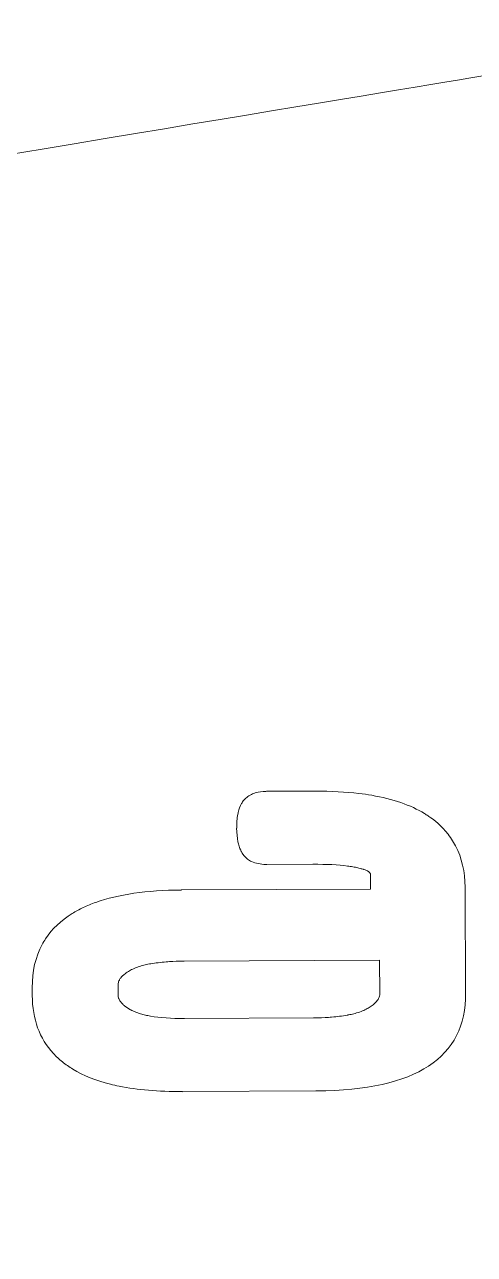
# Model space of a CAD drawing. Header units: inches. Extents: x -11.8 to 6.2, y -5.8 to 5.2.
# Drawn here: x -4.3212 to -4.1487, y 2.6496 to 3.1213 of the extents above; entities that cross this region are included whole.
import ezdxf

# ---------------------------------------------------------------- set-up
doc = ezdxf.new("R2010")
doc.units = ezdxf.units.IN
doc.header["$MEASUREMENT"] = 0
doc.layers.add('VIEW_HATCHES', color=7, linetype='Continuous')

msp = doc.modelspace()

# ---------------------------------------------------------------- linework, layer by layer
at = {"layer": 'VIEW_HATCHES', "color": 4, "lineweight": 5}
for points in [[(-3.37254, 2.48293), (-3.37254, 2.48293), (-3.68847, 2.22862), (-3.68847, 2.22862), (-3.68847, 2.22862), (-3.70407, 2.21311), (-3.72727, 2.20405), (-3.75177, 2.20393), (-3.75177, 2.20393), (-3.77626, 2.20378), (-3.79966, 2.21265), (-3.81542, 2.22798), (-3.81542, 2.22798), (-3.81542, 2.22798), (-4.1339, 2.47909), (-4.1339, 2.47909), (-4.1339, 2.47909), (-4.1339, 2.47909), (-4.1339, 2.47909), (-4.1339, 2.47909), (-4.1339, 2.47909), (-4.14377, 2.48066), (-4.64488, 2.55876), (-4.91455, 2.6019), (-4.91455, 2.6019), (-4.92641, 2.60378), (-4.93497, 2.61227), (-4.93501, 2.62218), (-4.93501, 2.62218), (-4.93501, 2.62218), (-4.93667, 2.95195), (-4.93667, 2.95195), (-4.93667, 2.95195), (-4.93672, 2.96185), (-4.92824, 2.97043), (-4.91641, 2.97243), (-4.91641, 2.97243), (-4.59115, 3.02781), (-4.14687, 3.10144), (-4.13702, 3.10309), (-4.13702, 3.10309), (-4.13702, 3.10309), (-4.13702, 3.10309), (-4.13702, 3.10309), (-4.13702, 3.10309), (-4.13702, 3.10309), (-3.82108, 3.35677), (-3.82108, 3.35677), (-3.82108, 3.35677), (-3.80549, 3.37228), (-3.78231, 3.38133), (-3.75779, 3.38148), (-3.75779, 3.38148), (-3.7333, 3.38162), (-3.70991, 3.37274), (-3.69414, 3.35743), (-3.69414, 3.35743), (-3.69414, 3.35743), (-3.37567, 3.10695), (-3.37567, 3.10695), (-3.37567, 3.10695), (-3.37567, 3.10695), (-3.37567, 3.10695), (-3.37567, 3.10695), (-3.37567, 3.10695), (-3.3658, 3.10538), (-2.84826, 3.02465), (-2.59501, 2.98413), (-2.59501, 2.98413), (-2.58315, 2.98224), (-2.57459, 2.97376), (-2.57454, 2.96387), (-2.57454, 2.96387), (-2.57454, 2.96387), (-2.5729, 2.63409), (-2.5729, 2.63409), (-2.5729, 2.63409), (-2.57284, 2.62419), (-2.58133, 2.6156), (-2.59315, 2.61359), (-2.59315, 2.61359), (-2.91841, 2.55822), (-3.36269, 2.48459), (-3.37254, 2.48293), (-3.37254, 2.48293), (-3.37254, 2.48293), (-3.37254, 2.48293), (-3.37254, 2.48293)], [(-2.13896, -1.05109), (-2.13896, -1.05109), (-3.48957, -1.78402), (-3.48957, -1.78402), (-3.48957, -1.78402), (-3.55633, -1.82032), (-3.63576, -1.8251), (-3.70639, -1.79706), (-3.70639, -1.79706), (-3.77701, -1.76902), (-3.83168, -1.71061), (-3.85535, -1.6384), (-3.85535, -1.6384), (-3.85535, -1.6384), (-4.33271, -0.17775), (-4.33271, -0.17775), (-4.33271, -0.17775), (-4.33271, -0.17775), (-4.33271, -0.17775), (-4.33271, -0.17775), (-4.33271, -0.17775), (-4.35885, -0.1607), (-5.68863, 0.69733), (-6.40271, 1.16294), (-6.40271, 1.16294), (-6.4341, 1.18339), (-6.4467, 1.2232), (-6.43286, 1.25802), (-6.43286, 1.25802), (-6.43286, 1.25802), (-5.97087, 2.4185), (-5.97087, 2.4185), (-5.97087, 2.4185), (-5.95703, 2.45331), (-5.92049, 2.47353), (-5.88362, 2.46684), (-5.88362, 2.46684), (-4.87045, 2.28256), (-3.48926, 2.02363), (-3.45856, 2.01805), (-3.45856, 2.01805), (-3.45856, 2.01805), (-3.45856, 2.01805), (-3.45856, 2.01805), (-3.45856, 2.01805), (-3.45856, 2.01805), (-2.10794, 2.75097), (-2.10794, 2.75097), (-2.10794, 2.75097), (-2.04119, 2.78728), (-1.96175, 2.79205), (-1.89112, 2.76401), (-1.89112, 2.76401), (-1.8205, 2.73597), (-1.76583, 2.67756), (-1.74216, 2.60535), (-1.74216, 2.60535), (-1.74216, 2.60535), (-1.26481, 1.14471), (-1.26481, 1.14471), (-1.26481, 1.14471), (-1.26481, 1.14471), (-1.26481, 1.14471), (-1.26481, 1.14471), (-1.26481, 1.14471), (-1.23867, 1.12766), (0.13462, 0.24126), (0.80519, -0.19598), (0.80519, -0.19598), (0.83659, -0.21644), (0.84919, -0.25624), (0.83534, -0.29106), (0.83534, -0.29106), (0.83534, -0.29106), (0.37335, -1.45154), (0.37335, -1.45154), (0.37335, -1.45154), (0.35951, -1.48635), (0.32297, -1.50658), (0.28611, -1.49989), (0.28611, -1.49989), (-0.72707, -1.3156), (-2.10825, -1.05668), (-2.13896, -1.05109), (-2.13896, -1.05109), (-2.13896, -1.05109), (-2.13896, -1.05109), (-2.13896, -1.05109)]]:
    msp.add_open_spline(points, degree=3, knots=[0, 0, 0, 0, 0.045455, 0.045455, 0.045455, 0.045455, 0.090909, 0.090909, 0.090909, 0.090909, 0.136364, 0.136364, 0.136364, 0.136364, 0.181818, 0.181818, 0.181818, 0.181818, 0.227273, 0.227273, 0.227273, 0.227273, 0.272727, 0.272727, 0.272727, 0.272727, 0.318182, 0.318182, 0.318182, 0.318182, 0.363636, 0.363636, 0.363636, 0.363636, 0.409091, 0.409091, 0.409091, 0.409091, 0.454545, 0.454545, 0.454545, 0.454545, 0.5, 0.5, 0.5, 0.5, 0.545455, 0.545455, 0.545455, 0.545455, 0.590909, 0.590909, 0.590909, 0.590909, 0.636364, 0.636364, 0.636364, 0.636364, 0.681818, 0.681818, 0.681818, 0.681818, 0.727273, 0.727273, 0.727273, 0.727273, 0.772727, 0.772727, 0.772727, 0.772727, 0.818182, 0.818182, 0.818182, 0.818182, 0.863636, 0.863636, 0.863636, 0.863636, 0.909091, 0.909091, 0.909091, 0.909091, 0.954545, 0.954545, 0.954545, 0.954545, 1, 1, 1, 1], dxfattribs=at)
at = {"layer": 'VIEW_HATCHES', "color": 3, "lineweight": 5}
for points, knots in [([(-4.26076, 2.71203), (-4.26991, 2.71202), (-4.27796, 2.7127), (-4.28491, 2.71412), (-4.28491, 2.71412), (-4.28606, 2.71434), (-4.28719, 2.71462), (-4.28826, 2.71487), (-4.28826, 2.71487), (-4.29384, 2.71629), (-4.29863, 2.7182), (-4.30267, 2.72064), (-4.30267, 2.72064), (-4.30267, 2.72064), (-4.30267, 2.72064), (-4.30267, 2.72064), (-4.30267, 2.72064), (-4.30267, 2.72064), (-4.30267, 2.72064), (-4.30267, 2.72064), (-4.30267, 2.72064), (-4.30413, 2.72152), (-4.30546, 2.72246), (-4.30671, 2.72346), (-4.30671, 2.72346), (-4.30796, 2.72447), (-4.30908, 2.72552), (-4.31015, 2.72668), (-4.31015, 2.72668), (-4.31015, 2.72668), (-4.31015, 2.72668), (-4.31015, 2.72668), (-4.31015, 2.72668), (-4.3155, 2.73244), (-4.3182, 2.73986), (-4.31825, 2.7489), (-4.31825, 2.7489), (-4.31825, 2.7489), (-4.31827, 2.74921), (-4.31827, 2.74921), (-4.31827, 2.74921), (-4.31827, 2.74921), (-4.31825, 2.74922), (-4.31825, 2.74922), (-4.31825, 2.74922), (-4.31825, 2.74922), (-4.31826, 2.75158), (-4.31826, 2.75158), (-4.31826, 2.75158), (-4.31826, 2.75158), (-4.31827, 2.75159), (-4.31827, 2.75159), (-4.31827, 2.75159), (-4.31827, 2.75159), (-4.31826, 2.75189), (-4.31826, 2.75189), (-4.31826, 2.75189), (-4.31826, 2.75189), (-4.31828, 2.75189), (-4.31828, 2.75189), (-4.31828, 2.75189), (-4.31828, 2.75189), (-4.31828, 2.75189), (-4.31828, 2.75189), (-4.31828, 2.75189), (-4.3183, 2.75821), (-4.31704, 2.76369), (-4.3145, 2.76844), (-4.3145, 2.76844), (-4.31408, 2.76922), (-4.31361, 2.76996), (-4.31315, 2.77069), (-4.31315, 2.77069), (-4.31067, 2.77445), (-4.30726, 2.77766), (-4.30298, 2.78033), (-4.30298, 2.78033), (-4.30298, 2.78033), (-4.30298, 2.78033), (-4.30298, 2.78033), (-4.30298, 2.78033), (-4.30298, 2.78033), (-4.30296, 2.78035), (-4.30296, 2.78035), (-4.30296, 2.78035), (-4.30162, 2.78119), (-4.30018, 2.78194), (-4.29869, 2.78266), (-4.29869, 2.78266), (-4.29869, 2.78266), (-4.29869, 2.78266), (-4.29869, 2.78266), (-4.29869, 2.78266), (-4.29718, 2.78337), (-4.29557, 2.78404), (-4.29388, 2.78463), (-4.29388, 2.78463), (-4.28527, 2.78769), (-4.27436, 2.78928), (-4.26114, 2.78936), (-4.26114, 2.78936), (-4.26114, 2.78936), (-4.26116, 2.78938), (-4.26116, 2.78938), (-4.26116, 2.78938), (-4.26116, 2.78938), (-4.26085, 2.78938), (-4.26085, 2.78938), (-4.26085, 2.78938), (-4.26085, 2.78938), (-4.1885, 2.78974), (-4.1885, 2.78974), (-4.1885, 2.78974), (-4.1885, 2.78974), (-4.18854, 2.79537), (-4.18854, 2.79537), (-4.18854, 2.79537), (-4.18854, 2.79537), (-4.18854, 2.79537), (-4.18854, 2.79537), (-4.18854, 2.79537), (-4.18854, 2.79537), (-4.18854, 2.79537), (-4.18854, 2.79537), (-4.18854, 2.79537), (-4.18854, 2.79539), (-4.18855, 2.79543), (-4.18855, 2.79546), (-4.18855, 2.79546), (-4.18857, 2.79553), (-4.18862, 2.7956), (-4.18864, 2.79569), (-4.18864, 2.79569), (-4.18864, 2.79569), (-4.18864, 2.79569), (-4.18864, 2.79569), (-4.18864, 2.79569), (-4.18887, 2.79606), (-4.18928, 2.79655), (-4.18953, 2.79666), (-4.18953, 2.79666), (-4.18953, 2.79666), (-4.18971, 2.79674), (-4.18971, 2.79674), (-4.18971, 2.79674), (-4.18971, 2.79674), (-4.1897, 2.79676), (-4.1897, 2.79676), (-4.1897, 2.79676), (-4.1897, 2.79676), (-4.18978, 2.79678), (-4.18978, 2.79678), (-4.18978, 2.79678), (-4.18978, 2.79678), (-4.18978, 2.79678), (-4.18978, 2.79678), (-4.18978, 2.79678), (-4.18978, 2.79678), (-4.19001, 2.79688), (-4.19001, 2.79688), (-4.19001, 2.79688), (-4.19001, 2.79688), (-4.19001, 2.79688), (-4.19001, 2.79688), (-4.19001, 2.79688), (-4.1904, 2.79703), (-4.1908, 2.79716), (-4.1912, 2.7973), (-4.1912, 2.7973), (-4.1912, 2.7973), (-4.19123, 2.79731), (-4.19123, 2.79731), (-4.19123, 2.79731), (-4.19123, 2.79731), (-4.19125, 2.79731), (-4.19125, 2.79731), (-4.19125, 2.79731), (-4.19125, 2.79731), (-4.19125, 2.79731), (-4.19125, 2.79731), (-4.19125, 2.79731), (-4.19125, 2.79731), (-4.19152, 2.79739), (-4.19152, 2.79739), (-4.19152, 2.79739), (-4.19152, 2.79739), (-4.1918, 2.79746), (-4.1918, 2.79746), (-4.1918, 2.79746), (-4.19225, 2.79759), (-4.1928, 2.79773), (-4.19341, 2.79787), (-4.19341, 2.79787), (-4.19341, 2.79787), (-4.19344, 2.79788), (-4.19344, 2.79788), (-4.19344, 2.79788), (-4.19402, 2.79802), (-4.19464, 2.79814), (-4.19528, 2.79826), (-4.19528, 2.79826), (-4.19593, 2.79837), (-4.19661, 2.79847), (-4.19734, 2.79857), (-4.19734, 2.79857), (-4.20096, 2.79905), (-4.20542, 2.79928), (-4.21065, 2.79925), (-4.21065, 2.79925), (-4.21065, 2.79925), (-4.22828, 2.79916), (-4.22828, 2.79916), (-4.22828, 2.79916), (-4.22828, 2.79916), (-4.22858, 2.79917), (-4.22858, 2.79917), (-4.22858, 2.79917), (-4.22858, 2.79917), (-4.22859, 2.7992), (-4.22859, 2.7992), (-4.22859, 2.7992), (-4.23077, 2.79921), (-4.23261, 2.79958), (-4.23414, 2.80031), (-4.23414, 2.80031), (-4.23414, 2.80031), (-4.23414, 2.80031), (-4.23414, 2.80031), (-4.23414, 2.80031), (-4.2344, 2.80042), (-4.23468, 2.80057), (-4.23491, 2.80071), (-4.23491, 2.80071), (-4.23491, 2.80071), (-4.23491, 2.80071), (-4.23491, 2.80071), (-4.23491, 2.80071), (-4.23605, 2.8014), (-4.23701, 2.80231), (-4.23771, 2.80348), (-4.23771, 2.80348), (-4.23771, 2.80348), (-4.23771, 2.80348), (-4.23771, 2.80348), (-4.23771, 2.80348), (-4.23771, 2.80348), (-4.23789, 2.80376), (-4.23789, 2.80376), (-4.23789, 2.80376), (-4.23789, 2.80376), (-4.2379, 2.80377), (-4.2379, 2.80377), (-4.2379, 2.80377), (-4.2379, 2.80377), (-4.23792, 2.80383), (-4.23792, 2.80383), (-4.23792, 2.80383), (-4.23792, 2.80383), (-4.23792, 2.80382), (-4.23792, 2.80382), (-4.23792, 2.80382), (-4.23792, 2.80382), (-4.238, 2.804), (-4.238, 2.804), (-4.238, 2.804), (-4.238, 2.804), (-4.23803, 2.80401), (-4.23803, 2.80401), (-4.23803, 2.80401), (-4.23803, 2.80401), (-4.23803, 2.80401), (-4.23803, 2.80401), (-4.23803, 2.80401), (-4.23803, 2.80401), (-4.23812, 2.8042), (-4.23812, 2.8042), (-4.23812, 2.8042), (-4.23812, 2.8042), (-4.23812, 2.8042), (-4.23812, 2.8042), (-4.23812, 2.8042), (-4.23827, 2.80449), (-4.23838, 2.80475), (-4.2385, 2.80497), (-4.2385, 2.80497), (-4.2385, 2.80497), (-4.2385, 2.80497), (-4.2385, 2.80497), (-4.2385, 2.80497), (-4.2385, 2.80497), (-4.2385, 2.80499), (-4.2385, 2.80499), (-4.2385, 2.80499), (-4.2385, 2.80499), (-4.2385, 2.80499), (-4.2385, 2.80499), (-4.2385, 2.80499), (-4.2385, 2.80499), (-4.23856, 2.80513), (-4.23856, 2.80513), (-4.23856, 2.80513), (-4.23856, 2.80513), (-4.23857, 2.80513), (-4.23857, 2.80513), (-4.23857, 2.80513), (-4.23857, 2.80513), (-4.23862, 2.8053), (-4.23862, 2.8053), (-4.23862, 2.8053), (-4.23862, 2.8053), (-4.23862, 2.8053), (-4.23862, 2.8053), (-4.23862, 2.8053), (-4.23872, 2.80556), (-4.23882, 2.80585), (-4.23894, 2.80618), (-4.23894, 2.80618), (-4.23894, 2.80618), (-4.23894, 2.80618), (-4.23894, 2.80618), (-4.23894, 2.80618), (-4.23894, 2.80618), (-4.23894, 2.80621), (-4.23894, 2.80621), (-4.23894, 2.80621), (-4.23894, 2.80621), (-4.23894, 2.80621), (-4.23894, 2.80621), (-4.23894, 2.80621), (-4.23903, 2.80648), (-4.23911, 2.80676), (-4.23917, 2.80704), (-4.23917, 2.80704), (-4.23926, 2.80732), (-4.23932, 2.80761), (-4.23937, 2.8079), (-4.23937, 2.8079), (-4.23969, 2.80941), (-4.23985, 2.81114), (-4.23987, 2.81306), (-4.23987, 2.81306), (-4.23987, 2.81306), (-4.23986, 2.81307), (-4.23986, 2.81307), (-4.23986, 2.81307), (-4.23986, 2.81307), (-4.23986, 2.81307), (-4.23986, 2.81307), (-4.23986, 2.81307), (-4.23987, 2.81507), (-4.23971, 2.81686), (-4.23941, 2.81843), (-4.23941, 2.81843), (-4.23937, 2.8187), (-4.2393, 2.81895), (-4.23924, 2.81917), (-4.23924, 2.81917), (-4.23895, 2.82043), (-4.23854, 2.82156), (-4.23801, 2.82251), (-4.23801, 2.82251), (-4.23801, 2.82251), (-4.238, 2.82251), (-4.238, 2.82251), (-4.238, 2.82251), (-4.238, 2.82251), (-4.238, 2.82252), (-4.238, 2.82252), (-4.238, 2.82252), (-4.23787, 2.82275), (-4.23773, 2.82297), (-4.23757, 2.82321), (-4.23757, 2.82321), (-4.23742, 2.82342), (-4.23726, 2.82362), (-4.23709, 2.82383), (-4.23709, 2.82383), (-4.23709, 2.82383), (-4.23709, 2.82383), (-4.23709, 2.82383), (-4.23709, 2.82383), (-4.2362, 2.82487), (-4.23509, 2.82569), (-4.23373, 2.82625), (-4.23373, 2.82625), (-4.23373, 2.82625), (-4.23373, 2.82625), (-4.23373, 2.82625), (-4.23373, 2.82625), (-4.23373, 2.82625), (-4.23372, 2.82627), (-4.23372, 2.82627), (-4.23372, 2.82627), (-4.23351, 2.82635), (-4.23328, 2.82644), (-4.23307, 2.82652), (-4.23307, 2.82652), (-4.23284, 2.82659), (-4.23261, 2.82665), (-4.23239, 2.82673), (-4.23239, 2.82673), (-4.23131, 2.82702), (-4.23008, 2.82719), (-4.22873, 2.82721), (-4.22873, 2.82721), (-4.22873, 2.82721), (-4.22872, 2.82722), (-4.22872, 2.82722), (-4.22872, 2.82722), (-4.22872, 2.82722), (-4.22843, 2.82724), (-4.22843, 2.82724), (-4.22843, 2.82724), (-4.22843, 2.82724), (-4.21006, 2.82731), (-4.21006, 2.82731), (-4.21006, 2.82731), (-4.21006, 2.82731), (-4.21004, 2.82733), (-4.21004, 2.82733), (-4.21004, 2.82733), (-4.21004, 2.82733), (-4.20974, 2.82733), (-4.20974, 2.82733), (-4.20974, 2.82733), (-4.20974, 2.82733), (-4.20974, 2.8273), (-4.20974, 2.8273), (-4.20974, 2.8273), (-4.20366, 2.82731), (-4.19808, 2.82702), (-4.19297, 2.82642), (-4.19297, 2.82642), (-4.19128, 2.82622), (-4.18964, 2.82596), (-4.18807, 2.8257), (-4.18807, 2.8257), (-4.17994, 2.8243), (-4.17318, 2.82196), (-4.16782, 2.81871), (-4.16782, 2.81871), (-4.16782, 2.81871), (-4.16782, 2.81871), (-4.16782, 2.81871), (-4.16782, 2.81871), (-4.16782, 2.81871), (-4.16782, 2.81871), (-4.16782, 2.81871), (-4.16782, 2.81871), (-4.16735, 2.81841), (-4.1669, 2.81813), (-4.16643, 2.81782), (-4.16643, 2.81782), (-4.16599, 2.81752), (-4.16554, 2.8172), (-4.16512, 2.81688), (-4.16512, 2.81688), (-4.16289, 2.81524), (-4.16095, 2.81341), (-4.15928, 2.81139), (-4.15928, 2.81139), (-4.15928, 2.81139), (-4.15929, 2.81137), (-4.15929, 2.81137), (-4.15929, 2.81137), (-4.15929, 2.81137), (-4.15928, 2.81137), (-4.15928, 2.81137), (-4.15928, 2.81137), (-4.15928, 2.81137), (-4.15928, 2.81137), (-4.15928, 2.81137), (-4.15928, 2.81137), (-4.15863, 2.81059), (-4.15801, 2.80977), (-4.15747, 2.80894), (-4.15747, 2.80894), (-4.1569, 2.80807), (-4.15639, 2.80722), (-4.15592, 2.80631), (-4.15592, 2.80631), (-4.1535, 2.8017), (-4.15229, 2.79642), (-4.15224, 2.79045), (-4.15224, 2.79045), (-4.15224, 2.79045), (-4.15204, 2.74976), (-4.15204, 2.74976), (-4.15204, 2.74976), (-4.15192, 2.72505), (-4.17096, 2.71257), (-4.20917, 2.71231), (-4.20917, 2.71231), (-4.20917, 2.71231), (-4.20916, 2.71228), (-4.20916, 2.71228), (-4.20916, 2.71228), (-4.20916, 2.71228), (-4.20945, 2.71228), (-4.20945, 2.71228), (-4.20945, 2.71228), (-4.20945, 2.71228), (-4.26045, 2.71203), (-4.26045, 2.71203), (-4.26045, 2.71203), (-4.26045, 2.71203), (-4.26075, 2.71201), (-4.26075, 2.71201), (-4.26075, 2.71201), (-4.26075, 2.71201), (-4.26076, 2.71203), (-4.26076, 2.71203)], [0, 0, 0, 0, 0.007812, 0.007812, 0.007812, 0.007812, 0.015625, 0.015625, 0.015625, 0.015625, 0.023438, 0.023438, 0.023438, 0.023438, 0.03125, 0.03125, 0.03125, 0.03125, 0.039062, 0.039062, 0.039062, 0.039062, 0.046875, 0.046875, 0.046875, 0.046875, 0.054688, 0.054688, 0.054688, 0.054688, 0.0625, 0.0625, 0.0625, 0.0625, 0.070312, 0.070312, 0.070312, 0.070312, 0.078125, 0.078125, 0.078125, 0.078125, 0.085938, 0.085938, 0.085938, 0.085938, 0.09375, 0.09375, 0.09375, 0.09375, 0.101562, 0.101562, 0.101562, 0.101562, 0.109375, 0.109375, 0.109375, 0.109375, 0.117188, 0.117188, 0.117188, 0.117188, 0.125, 0.125, 0.125, 0.125, 0.132812, 0.132812, 0.132812, 0.132812, 0.140625, 0.140625, 0.140625, 0.140625, 0.148438, 0.148438, 0.148438, 0.148438, 0.15625, 0.15625, 0.15625, 0.15625, 0.164062, 0.164062, 0.164062, 0.164062, 0.171875, 0.171875, 0.171875, 0.171875, 0.179688, 0.179688, 0.179688, 0.179688, 0.1875, 0.1875, 0.1875, 0.1875, 0.195312, 0.195312, 0.195312, 0.195312, 0.203125, 0.203125, 0.203125, 0.203125, 0.210938, 0.210938, 0.210938, 0.210938, 0.21875, 0.21875, 0.21875, 0.21875, 0.226562, 0.226562, 0.226562, 0.226562, 0.234375, 0.234375, 0.234375, 0.234375, 0.242188, 0.242188, 0.242188, 0.242188, 0.25, 0.25, 0.25, 0.25, 0.257812, 0.257812, 0.257812, 0.257812, 0.265625, 0.265625, 0.265625, 0.265625, 0.273438, 0.273438, 0.273438, 0.273438, 0.28125, 0.28125, 0.28125, 0.28125, 0.289062, 0.289062, 0.289062, 0.289062, 0.296875, 0.296875, 0.296875, 0.296875, 0.304688, 0.304688, 0.304688, 0.304688, 0.3125, 0.3125, 0.3125, 0.3125, 0.320312, 0.320312, 0.320312, 0.320312, 0.328125, 0.328125, 0.328125, 0.328125, 0.335938, 0.335938, 0.335938, 0.335938, 0.34375, 0.34375, 0.34375, 0.34375, 0.351562, 0.351562, 0.351562, 0.351562, 0.359375, 0.359375, 0.359375, 0.359375, 0.367188, 0.367188, 0.367188, 0.367188, 0.375, 0.375, 0.375, 0.375, 0.382812, 0.382812, 0.382812, 0.382812, 0.390625, 0.390625, 0.390625, 0.390625, 0.398438, 0.398438, 0.398438, 0.398438, 0.40625, 0.40625, 0.40625, 0.40625, 0.414062, 0.414062, 0.414062, 0.414062, 0.421875, 0.421875, 0.421875, 0.421875, 0.429688, 0.429688, 0.429688, 0.429688, 0.4375, 0.4375, 0.4375, 0.4375, 0.445312, 0.445312, 0.445312, 0.445312, 0.453125, 0.453125, 0.453125, 0.453125, 0.460938, 0.460938, 0.460938, 0.460938, 0.46875, 0.46875, 0.46875, 0.46875, 0.476562, 0.476562, 0.476562, 0.476562, 0.484375, 0.484375, 0.484375, 0.484375, 0.492188, 0.492188, 0.492188, 0.492188, 0.5, 0.5, 0.5, 0.5, 0.507812, 0.507812, 0.507812, 0.507812, 0.515625, 0.515625, 0.515625, 0.515625, 0.523438, 0.523438, 0.523438, 0.523438, 0.53125, 0.53125, 0.53125, 0.53125, 0.539062, 0.539062, 0.539062, 0.539062, 0.546875, 0.546875, 0.546875, 0.546875, 0.554688, 0.554688, 0.554688, 0.554688, 0.5625, 0.5625, 0.5625, 0.5625, 0.570312, 0.570312, 0.570312, 0.570312, 0.578125, 0.578125, 0.578125, 0.578125, 0.585938, 0.585938, 0.585938, 0.585938, 0.59375, 0.59375, 0.59375, 0.59375, 0.601562, 0.601562, 0.601562, 0.601562, 0.609375, 0.609375, 0.609375, 0.609375, 0.617188, 0.617188, 0.617188, 0.617188, 0.625, 0.625, 0.625, 0.625, 0.632812, 0.632812, 0.632812, 0.632812, 0.640625, 0.640625, 0.640625, 0.640625, 0.648438, 0.648438, 0.648438, 0.648438, 0.65625, 0.65625, 0.65625, 0.65625, 0.664062, 0.664062, 0.664062, 0.664062, 0.671875, 0.671875, 0.671875, 0.671875, 0.679688, 0.679688, 0.679688, 0.679688, 0.6875, 0.6875, 0.6875, 0.6875, 0.695312, 0.695312, 0.695312, 0.695312, 0.703125, 0.703125, 0.703125, 0.703125, 0.710938, 0.710938, 0.710938, 0.710938, 0.71875, 0.71875, 0.71875, 0.71875, 0.726562, 0.726562, 0.726562, 0.726562, 0.734375, 0.734375, 0.734375, 0.734375, 0.742188, 0.742188, 0.742188, 0.742188, 0.75, 0.75, 0.75, 0.75, 0.757812, 0.757812, 0.757812, 0.757812, 0.765625, 0.765625, 0.765625, 0.765625, 0.773438, 0.773438, 0.773438, 0.773438, 0.78125, 0.78125, 0.78125, 0.78125, 0.789062, 0.789062, 0.789062, 0.789062, 0.796875, 0.796875, 0.796875, 0.796875, 0.804688, 0.804688, 0.804688, 0.804688, 0.8125, 0.8125, 0.8125, 0.8125, 0.820312, 0.820312, 0.820312, 0.820312, 0.828125, 0.828125, 0.828125, 0.828125, 0.835938, 0.835938, 0.835938, 0.835938, 0.84375, 0.84375, 0.84375, 0.84375, 0.851562, 0.851562, 0.851562, 0.851562, 0.859375, 0.859375, 0.859375, 0.859375, 0.867188, 0.867188, 0.867188, 0.867188, 0.875, 0.875, 0.875, 0.875, 0.882812, 0.882812, 0.882812, 0.882812, 0.890625, 0.890625, 0.890625, 0.890625, 0.898438, 0.898438, 0.898438, 0.898438, 0.90625, 0.90625, 0.90625, 0.90625, 0.914062, 0.914062, 0.914062, 0.914062, 0.921875, 0.921875, 0.921875, 0.921875, 0.929688, 0.929688, 0.929688, 0.929688, 0.9375, 0.9375, 0.9375, 0.9375, 0.945312, 0.945312, 0.945312, 0.945312, 0.953125, 0.953125, 0.953125, 0.953125, 0.960938, 0.960938, 0.960938, 0.960938, 0.96875, 0.96875, 0.96875, 0.96875, 0.976562, 0.976562, 0.976562, 0.976562, 0.984375, 0.984375, 0.984375, 0.984375, 0.992188, 0.992188, 0.992188, 0.992188, 1, 1, 1, 1]), ([(-4.21037, 2.74034), (-4.21037, 2.74034), (-4.21032, 2.74035), (-4.21032, 2.74035), (-4.21032, 2.74035), (-4.21032, 2.74035), (-4.21001, 2.74035), (-4.21001, 2.74035), (-4.21001, 2.74035), (-4.21001, 2.74035), (-4.21003, 2.74034), (-4.21003, 2.74034), (-4.21003, 2.74034), (-4.20816, 2.74033), (-4.20638, 2.74041), (-4.20468, 2.74051), (-4.20468, 2.74051), (-4.20468, 2.74051), (-4.20468, 2.74051), (-4.20468, 2.74051), (-4.20468, 2.74051), (-4.20428, 2.74054), (-4.20385, 2.74057), (-4.20343, 2.7406), (-4.20343, 2.7406), (-4.2013, 2.74076), (-4.19934, 2.74104), (-4.19754, 2.74136), (-4.19754, 2.74136), (-4.19754, 2.74136), (-4.19751, 2.74136), (-4.19751, 2.74136), (-4.19751, 2.74136), (-4.19751, 2.74136), (-4.19728, 2.7414), (-4.19728, 2.7414), (-4.19728, 2.7414), (-4.19728, 2.7414), (-4.19706, 2.74146), (-4.19706, 2.74146), (-4.19706, 2.74146), (-4.19665, 2.74152), (-4.19628, 2.74159), (-4.19593, 2.74168), (-4.19593, 2.74168), (-4.19593, 2.74168), (-4.19593, 2.74168), (-4.19593, 2.74168), (-4.19593, 2.74168), (-4.19593, 2.74168), (-4.1959, 2.74168), (-4.1959, 2.74168), (-4.1959, 2.74168), (-4.1959, 2.74168), (-4.1959, 2.74168), (-4.1959, 2.74168), (-4.1959, 2.74168), (-4.19554, 2.74175), (-4.1952, 2.74183), (-4.19487, 2.74193), (-4.19487, 2.74193), (-4.19452, 2.74201), (-4.19419, 2.74211), (-4.19387, 2.7422), (-4.19387, 2.7422), (-4.19225, 2.74267), (-4.19089, 2.74323), (-4.18978, 2.74387), (-4.18978, 2.74387), (-4.18978, 2.74387), (-4.18977, 2.74387), (-4.18977, 2.74387), (-4.18977, 2.74387), (-4.18977, 2.74387), (-4.18976, 2.74389), (-4.18976, 2.74389), (-4.18976, 2.74389), (-4.18951, 2.74402), (-4.18924, 2.74418), (-4.189, 2.74432), (-4.189, 2.74432), (-4.18879, 2.74446), (-4.18856, 2.74462), (-4.18833, 2.74477), (-4.18833, 2.74477), (-4.18724, 2.74551), (-4.18641, 2.7463), (-4.18584, 2.74706), (-4.18584, 2.74706), (-4.18584, 2.74706), (-4.18567, 2.7473), (-4.18567, 2.7473), (-4.18567, 2.7473), (-4.18567, 2.7473), (-4.1856, 2.74742), (-4.1856, 2.74742), (-4.1856, 2.74742), (-4.18552, 2.74754), (-4.18546, 2.74765), (-4.1854, 2.74776), (-4.1854, 2.74776), (-4.18512, 2.74836), (-4.18498, 2.74896), (-4.18498, 2.74959), (-4.18498, 2.74959), (-4.18498, 2.74959), (-4.18505, 2.76244), (-4.18505, 2.76244), (-4.18505, 2.76244), (-4.18505, 2.76244), (-4.25994, 2.76207), (-4.25994, 2.76207), (-4.25994, 2.76207), (-4.25994, 2.76207), (-4.26, 2.76208), (-4.26, 2.76208), (-4.26, 2.76208), (-4.26, 2.76208), (-4.26029, 2.76206), (-4.26029, 2.76206), (-4.26029, 2.76206), (-4.26029, 2.76206), (-4.2603, 2.76209), (-4.2603, 2.76209), (-4.2603, 2.76209), (-4.26216, 2.76206), (-4.26395, 2.76201), (-4.26563, 2.7619), (-4.26563, 2.7619), (-4.26605, 2.76188), (-4.26646, 2.76185), (-4.26693, 2.7618), (-4.26693, 2.7618), (-4.26904, 2.76163), (-4.27099, 2.76139), (-4.27278, 2.76109), (-4.27278, 2.76109), (-4.27278, 2.76109), (-4.27284, 2.76108), (-4.27284, 2.76108), (-4.27284, 2.76108), (-4.27284, 2.76108), (-4.27306, 2.76104), (-4.27306, 2.76104), (-4.27306, 2.76104), (-4.27306, 2.76104), (-4.27306, 2.76104), (-4.27306, 2.76104), (-4.27306, 2.76104), (-4.27306, 2.76104), (-4.27331, 2.761), (-4.27331, 2.761), (-4.27331, 2.761), (-4.27369, 2.76091), (-4.27405, 2.76084), (-4.27441, 2.76077), (-4.27441, 2.76077), (-4.27441, 2.76077), (-4.27443, 2.76076), (-4.27443, 2.76076), (-4.27443, 2.76076), (-4.27479, 2.76069), (-4.27515, 2.76058), (-4.27548, 2.76052), (-4.27548, 2.76052), (-4.27548, 2.76052), (-4.27547, 2.76051), (-4.27547, 2.76051), (-4.27547, 2.76051), (-4.27581, 2.76044), (-4.27614, 2.76035), (-4.27646, 2.76026), (-4.27646, 2.76026), (-4.27808, 2.75978), (-4.27947, 2.75922), (-4.28061, 2.75862), (-4.28061, 2.75862), (-4.28061, 2.75862), (-4.28062, 2.75859), (-4.28062, 2.75859), (-4.28062, 2.75859), (-4.28062, 2.75859), (-4.28063, 2.75859), (-4.28063, 2.75859), (-4.28063, 2.75859), (-4.28063, 2.75859), (-4.28064, 2.75858), (-4.28064, 2.75858), (-4.28064, 2.75858), (-4.28064, 2.75858), (-4.28102, 2.75836), (-4.28102, 2.75836), (-4.28102, 2.75836), (-4.28102, 2.75836), (-4.28141, 2.75814), (-4.28141, 2.75814), (-4.28141, 2.75814), (-4.28202, 2.75775), (-4.28255, 2.75737), (-4.283, 2.75698), (-4.283, 2.75698), (-4.283, 2.75698), (-4.28304, 2.75697), (-4.28304, 2.75697), (-4.28304, 2.75697), (-4.28304, 2.75697), (-4.28303, 2.75697), (-4.28303, 2.75697), (-4.28303, 2.75697), (-4.28303, 2.75697), (-4.28328, 2.75677), (-4.28328, 2.75677), (-4.28328, 2.75677), (-4.28328, 2.75677), (-4.28328, 2.75677), (-4.28328, 2.75677), (-4.28328, 2.75677), (-4.28328, 2.75677), (-4.28348, 2.75656), (-4.28348, 2.75656), (-4.28348, 2.75656), (-4.28348, 2.75656), (-4.28348, 2.75656), (-4.28348, 2.75656), (-4.28348, 2.75656), (-4.28386, 2.75622), (-4.28419, 2.75583), (-4.28446, 2.75548), (-4.28446, 2.75548), (-4.28446, 2.75548), (-4.28464, 2.75524), (-4.28464, 2.75524), (-4.28464, 2.75524), (-4.28472, 2.75511), (-4.28478, 2.75497), (-4.28484, 2.75485), (-4.28484, 2.75485), (-4.28496, 2.75465), (-4.28505, 2.75442), (-4.28512, 2.75422), (-4.28512, 2.75422), (-4.28512, 2.75422), (-4.28512, 2.75422), (-4.28512, 2.75422), (-4.28512, 2.75422), (-4.28525, 2.75376), (-4.28533, 2.75331), (-4.28533, 2.75282), (-4.28533, 2.75282), (-4.28533, 2.75282), (-4.28531, 2.74908), (-4.28531, 2.74908), (-4.28531, 2.74908), (-4.28531, 2.74908), (-4.28532, 2.74907), (-4.28532, 2.74907), (-4.28532, 2.74907), (-4.28532, 2.74907), (-4.28531, 2.74876), (-4.28531, 2.74876), (-4.28531, 2.74876), (-4.28531, 2.74876), (-4.28531, 2.74876), (-4.28531, 2.74876), (-4.28531, 2.74876), (-4.2853, 2.74853), (-4.28524, 2.74828), (-4.2852, 2.74803), (-4.2852, 2.74803), (-4.28517, 2.74797), (-4.28513, 2.74787), (-4.28511, 2.74779), (-4.28511, 2.74779), (-4.28496, 2.74738), (-4.28473, 2.74696), (-4.28443, 2.74656), (-4.28443, 2.74656), (-4.28443, 2.74656), (-4.28443, 2.74655), (-4.28443, 2.74655), (-4.28443, 2.74655), (-4.28443, 2.74655), (-4.28432, 2.74643), (-4.28432, 2.74643), (-4.28432, 2.74643), (-4.28432, 2.74643), (-4.2842, 2.74628), (-4.2842, 2.74628), (-4.2842, 2.74628), (-4.28402, 2.74606), (-4.28379, 2.74583), (-4.28354, 2.74558), (-4.28354, 2.74558), (-4.28354, 2.74558), (-4.28353, 2.74557), (-4.28353, 2.74557), (-4.28353, 2.74557), (-4.28344, 2.74548), (-4.28333, 2.74539), (-4.2832, 2.74526), (-4.2832, 2.74526), (-4.28305, 2.74516), (-4.28296, 2.74505), (-4.28283, 2.74494), (-4.28283, 2.74494), (-4.28218, 2.74444), (-4.28143, 2.74392), (-4.28052, 2.74345), (-4.28052, 2.74345), (-4.28052, 2.74345), (-4.28051, 2.74344), (-4.28051, 2.74344), (-4.28051, 2.74344), (-4.28051, 2.74344), (-4.2805, 2.74341), (-4.2805, 2.74341), (-4.2805, 2.74341), (-4.2805, 2.74341), (-4.2805, 2.74341), (-4.2805, 2.74341), (-4.2805, 2.74341), (-4.2805, 2.74341), (-4.28046, 2.74339), (-4.28046, 2.74339), (-4.28046, 2.74339), (-4.28046, 2.74339), (-4.28047, 2.7434), (-4.28047, 2.7434), (-4.28047, 2.7434), (-4.28047, 2.7434), (-4.28045, 2.7434), (-4.28045, 2.7434), (-4.28045, 2.7434), (-4.28045, 2.7434), (-4.28045, 2.7434), (-4.28045, 2.7434), (-4.28045, 2.7434), (-4.28045, 2.7434), (-4.28022, 2.74328), (-4.28022, 2.74328), (-4.28022, 2.74328), (-4.28022, 2.74328), (-4.28001, 2.74316), (-4.28001, 2.74316), (-4.28001, 2.74316), (-4.27963, 2.74298), (-4.2792, 2.74278), (-4.27878, 2.74262), (-4.27878, 2.74262), (-4.27878, 2.74262), (-4.27877, 2.74259), (-4.27877, 2.74259), (-4.27877, 2.74259), (-4.27877, 2.74259), (-4.27877, 2.74259), (-4.27877, 2.74259), (-4.27877, 2.74259), (-4.27877, 2.74259), (-4.2785, 2.74248), (-4.2785, 2.74248), (-4.2785, 2.74248), (-4.2785, 2.74248), (-4.2785, 2.74248), (-4.2785, 2.74248), (-4.2785, 2.74248), (-4.2785, 2.74248), (-4.27818, 2.74237), (-4.27818, 2.74237), (-4.27818, 2.74237), (-4.27818, 2.74237), (-4.27818, 2.74237), (-4.27818, 2.74237), (-4.27818, 2.74237), (-4.2777, 2.74217), (-4.27722, 2.74202), (-4.27671, 2.74187), (-4.27671, 2.74187), (-4.27671, 2.74187), (-4.27669, 2.74187), (-4.27669, 2.74187), (-4.27669, 2.74187), (-4.27612, 2.74171), (-4.2755, 2.74153), (-4.27488, 2.7414), (-4.27488, 2.7414), (-4.27424, 2.74124), (-4.27356, 2.74111), (-4.27289, 2.74098), (-4.27289, 2.74098), (-4.26932, 2.74037), (-4.26499, 2.74007), (-4.25985, 2.7401), (-4.25985, 2.7401), (-4.25985, 2.7401), (-4.21037, 2.74034), (-4.21037, 2.74034)], [0, 0, 0, 0, 0.010101, 0.010101, 0.010101, 0.010101, 0.020202, 0.020202, 0.020202, 0.020202, 0.030303, 0.030303, 0.030303, 0.030303, 0.040404, 0.040404, 0.040404, 0.040404, 0.050505, 0.050505, 0.050505, 0.050505, 0.060606, 0.060606, 0.060606, 0.060606, 0.070707, 0.070707, 0.070707, 0.070707, 0.080808, 0.080808, 0.080808, 0.080808, 0.090909, 0.090909, 0.090909, 0.090909, 0.10101, 0.10101, 0.10101, 0.10101, 0.111111, 0.111111, 0.111111, 0.111111, 0.121212, 0.121212, 0.121212, 0.121212, 0.131313, 0.131313, 0.131313, 0.131313, 0.141414, 0.141414, 0.141414, 0.141414, 0.151515, 0.151515, 0.151515, 0.151515, 0.161616, 0.161616, 0.161616, 0.161616, 0.171717, 0.171717, 0.171717, 0.171717, 0.181818, 0.181818, 0.181818, 0.181818, 0.191919, 0.191919, 0.191919, 0.191919, 0.20202, 0.20202, 0.20202, 0.20202, 0.212121, 0.212121, 0.212121, 0.212121, 0.222222, 0.222222, 0.222222, 0.222222, 0.232323, 0.232323, 0.232323, 0.232323, 0.242424, 0.242424, 0.242424, 0.242424, 0.252525, 0.252525, 0.252525, 0.252525, 0.262626, 0.262626, 0.262626, 0.262626, 0.272727, 0.272727, 0.272727, 0.272727, 0.282828, 0.282828, 0.282828, 0.282828, 0.292929, 0.292929, 0.292929, 0.292929, 0.30303, 0.30303, 0.30303, 0.30303, 0.313131, 0.313131, 0.313131, 0.313131, 0.323232, 0.323232, 0.323232, 0.323232, 0.333333, 0.333333, 0.333333, 0.333333, 0.343434, 0.343434, 0.343434, 0.343434, 0.353535, 0.353535, 0.353535, 0.353535, 0.363636, 0.363636, 0.363636, 0.363636, 0.373737, 0.373737, 0.373737, 0.373737, 0.383838, 0.383838, 0.383838, 0.383838, 0.393939, 0.393939, 0.393939, 0.393939, 0.40404, 0.40404, 0.40404, 0.40404, 0.414141, 0.414141, 0.414141, 0.414141, 0.424242, 0.424242, 0.424242, 0.424242, 0.434343, 0.434343, 0.434343, 0.434343, 0.444444, 0.444444, 0.444444, 0.444444, 0.454545, 0.454545, 0.454545, 0.454545, 0.464646, 0.464646, 0.464646, 0.464646, 0.474747, 0.474747, 0.474747, 0.474747, 0.484848, 0.484848, 0.484848, 0.484848, 0.494949, 0.494949, 0.494949, 0.494949, 0.505051, 0.505051, 0.505051, 0.505051, 0.515152, 0.515152, 0.515152, 0.515152, 0.525253, 0.525253, 0.525253, 0.525253, 0.535354, 0.535354, 0.535354, 0.535354, 0.545455, 0.545455, 0.545455, 0.545455, 0.555556, 0.555556, 0.555556, 0.555556, 0.565657, 0.565657, 0.565657, 0.565657, 0.575758, 0.575758, 0.575758, 0.575758, 0.585859, 0.585859, 0.585859, 0.585859, 0.59596, 0.59596, 0.59596, 0.59596, 0.606061, 0.606061, 0.606061, 0.606061, 0.616162, 0.616162, 0.616162, 0.616162, 0.626263, 0.626263, 0.626263, 0.626263, 0.636364, 0.636364, 0.636364, 0.636364, 0.646465, 0.646465, 0.646465, 0.646465, 0.656566, 0.656566, 0.656566, 0.656566, 0.666667, 0.666667, 0.666667, 0.666667, 0.676768, 0.676768, 0.676768, 0.676768, 0.686869, 0.686869, 0.686869, 0.686869, 0.69697, 0.69697, 0.69697, 0.69697, 0.707071, 0.707071, 0.707071, 0.707071, 0.717172, 0.717172, 0.717172, 0.717172, 0.727273, 0.727273, 0.727273, 0.727273, 0.737374, 0.737374, 0.737374, 0.737374, 0.747475, 0.747475, 0.747475, 0.747475, 0.757576, 0.757576, 0.757576, 0.757576, 0.767677, 0.767677, 0.767677, 0.767677, 0.777778, 0.777778, 0.777778, 0.777778, 0.787879, 0.787879, 0.787879, 0.787879, 0.79798, 0.79798, 0.79798, 0.79798, 0.808081, 0.808081, 0.808081, 0.808081, 0.818182, 0.818182, 0.818182, 0.818182, 0.828283, 0.828283, 0.828283, 0.828283, 0.838384, 0.838384, 0.838384, 0.838384, 0.848485, 0.848485, 0.848485, 0.848485, 0.858586, 0.858586, 0.858586, 0.858586, 0.868687, 0.868687, 0.868687, 0.868687, 0.878788, 0.878788, 0.878788, 0.878788, 0.888889, 0.888889, 0.888889, 0.888889, 0.89899, 0.89899, 0.89899, 0.89899, 0.909091, 0.909091, 0.909091, 0.909091, 0.919192, 0.919192, 0.919192, 0.919192, 0.929293, 0.929293, 0.929293, 0.929293, 0.939394, 0.939394, 0.939394, 0.939394, 0.949495, 0.949495, 0.949495, 0.949495, 0.959596, 0.959596, 0.959596, 0.959596, 0.969697, 0.969697, 0.969697, 0.969697, 0.979798, 0.979798, 0.979798, 0.979798, 0.989899, 0.989899, 0.989899, 0.989899, 1, 1, 1, 1])]:
    msp.add_open_spline(points, degree=3, knots=knots, dxfattribs=at)

doc.saveas('drawing.dxf')
